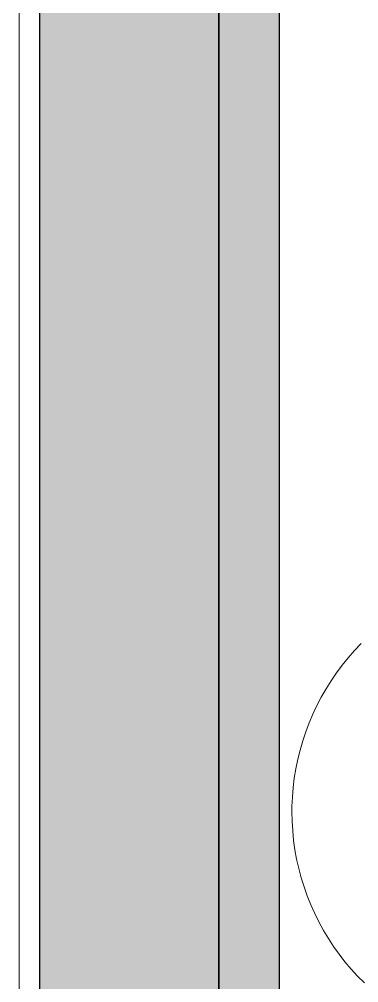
# Model space of a CAD drawing. Header units: millimetres. Extents: x 155927 to 295199, y -4084 to 97293.
# Drawn here: x 156427 to 156995, y 30921 to 32536 of the extents above; entities that cross this region are included whole.
import ezdxf

# ---------------------------------------------------------------- set-up
doc = ezdxf.new("R2010")
doc.units = ezdxf.units.MM
doc.header["$MEASUREMENT"] = 0
for name, color, linetype, lineweight in [('A-GLAZ-CURT', 7, 'CONTINUOUS', 9), ('A-WALL', 7, 'CONTINUOUS', 9), ('A-WALL-PATT', 7, 'CONTINUOUS', 9), ('I-FURN', 8, 'CONTINUOUS', 9), ('I-WALL', 7, 'CONTINUOUS', 9)]:
    doc.layers.add(name, color=color, linetype=linetype, lineweight=lineweight)

msp = doc.modelspace()

# ---------------------------------------------------------------- hatches: boundary and pattern name
at = {"layer": 'A-WALL-PATT'}
h = msp.add_hatch(color=256, dxfattribs=at)
h.paths.add_polyline_path([(156760.8, 9267.6), (156760.8, 13645.6), (156460.8, 13645.6), (156460.8, 9267.6)], flags=0)
h.paths.add_polyline_path([(156536.1, 14969.6), (156760.8, 14969.6), (156760.8, 16290.6), (156460.8, 16290.6), (156460.8, 14969.6)], flags=0)
h.paths.add_polyline_path([(156760.8, 25449.6), (156760.8, 26790.6), (156460.8, 26790.6), (156460.8, 25449.6), (156536.1, 25449.6)], flags=0)
h.paths.add_polyline_path([(156536.1, 28449.6), (156760.8, 28449.6), (156760.8, 34647.6), (156460.8, 34647.6), (156460.8, 28449.6)], flags=0)
msp.add_hatch(color=256, dxfattribs=at).paths.add_polyline_path([(156760.8, 29907.6), (156862.8, 29907.6), (156862.8, 34245.6), (156760.8, 34245.6), (156760.8, 30111.4)], flags=0)

# ---------------------------------------------------------------- linework, layer by layer
at = {"layer": 'A-GLAZ-CURT', "lineweight": 20}
for p, q in [((156426.8, 33049.6), (156426.8, 30065.6)), ((156460.8, 30065.6), (156460.8, 33049.6))]:
    msp.add_line(p, q, dxfattribs=at)
at = {"layer": 'A-WALL', "lineweight": 30}
for p, q in [((156460.8, 34647.6), (156460.8, 28449.6)), ((156760.8, 29907.6), (156760.8, 34347.6))]:
    msp.add_line(p, q, dxfattribs=at)
at = {"layer": 'I-FURN'}
for p, q in [((156999.6, 31489.5), (156988.5, 31477.9)), ((156977.9, 31465.9), (156967.9, 31453.4)), ((156988.5, 31477.9), (156977.9, 31465.9)), ((156967.9, 31453.4), (156958.3, 31440.6)), ((156958.3, 31440.6), (156949.2, 31427.4)), ((156949.2, 31427.4), (156940.7, 31413.9)), ((156932.7, 31400), (156925.3, 31385.8)), ((156940.7, 31413.9), (156932.7, 31400)), ((156925.3, 31385.8), (156918.5, 31371.4)), ((156918.5, 31371.4), (156912.2, 31356.6)), ((156912.2, 31356.6), (156906.6, 31341.7)), ((156906.6, 31341.7), (156901.5, 31326.5)), ((156901.5, 31326.5), (156897.1, 31311.1)), ((156897.1, 31311.1), (156893.3, 31295.6)), ((156893.3, 31295.6), (156890, 31279.9)), ((156890, 31279.9), (156887.5, 31264.1)), ((156887.5, 31264.1), (156885.5, 31248.3)), ((156885.5, 31248.3), (156884.2, 31232.3)), ((156884.2, 31232.3), (156883.6, 31216.3)), ((156883.6, 31216.3), (156883.5, 31207.7)), ((156883.5, 31207.7), (156883.8, 31191.7)), ((156883.8, 31191.7), (156884.8, 31175.7)), ((156884.8, 31175.7), (156886.3, 31159.8)), ((156886.3, 31159.8), (156888.6, 31144)), ((156888.6, 31144), (156891.4, 31128.2)), ((156891.4, 31128.2), (156894.9, 31112.6)), ((156894.9, 31112.6), (156899.1, 31097.1)), ((156899.1, 31097.1), (156903.8, 31081.9)), ((156903.8, 31081.9), (156909.1, 31066.8)), ((156909.1, 31066.8), (156915, 31051.9)), ((156915, 31051.9), (156921.6, 31037.3)), ((156921.6, 31037.3), (156928.7, 31023)), ((156928.7, 31023), (156936.3, 31008.9)), ((156936.3, 31008.9), (156944.6, 30995.2)), ((156944.6, 30995.2), (156953.3, 30981.8)), ((156953.3, 30981.8), (156962.6, 30968.8)), ((156962.6, 30968.8), (156972.4, 30956.2)), ((156972.4, 30956.2), (156982.8, 30943.9)), ((156982.8, 30943.9), (156993.5, 30932.1)), ((156993.5, 30932.1), (157004.8, 30920.7))]:
    msp.add_line(p, q, dxfattribs=at)
at = {"layer": 'I-WALL', "lineweight": 30}
for p, q in [((156760.8, 34245.6), (156760.8, 29907.6)), ((156862.8, 29907.6), (156862.8, 34245.6))]:
    msp.add_line(p, q, dxfattribs=at)

doc.saveas('drawing.dxf')
